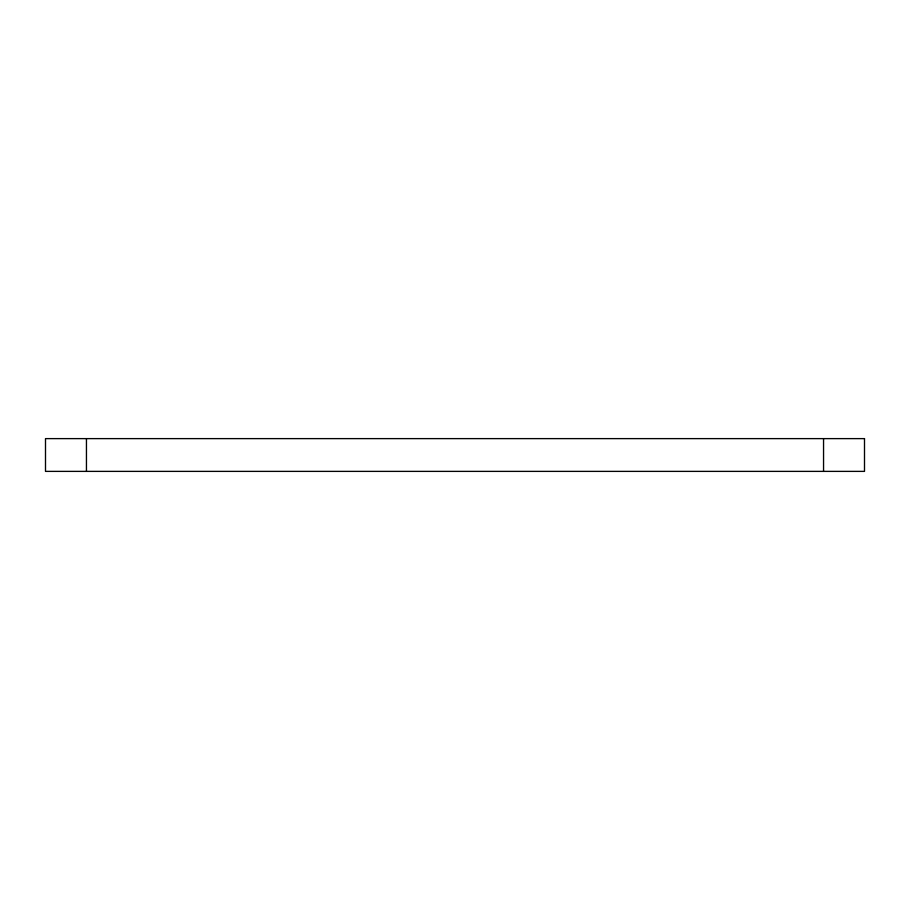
<?xml version="1.0" encoding="UTF-8"?>
<svg xmlns="http://www.w3.org/2000/svg" width="910" height="910" viewBox="0 0 910 910"><rect width="100%" height="100%" fill="white"/><g stroke="black" fill="none" stroke-linecap="round" stroke-linejoin="round"><path stroke-width="1.36" d="M823.55 438.62L823.55 471.38M86.45 438.62L86.45 471.38M864.5 438.62L45.5 438.62L45.5 471.38L864.5 471.38L864.5 438.62"/></g></svg>
